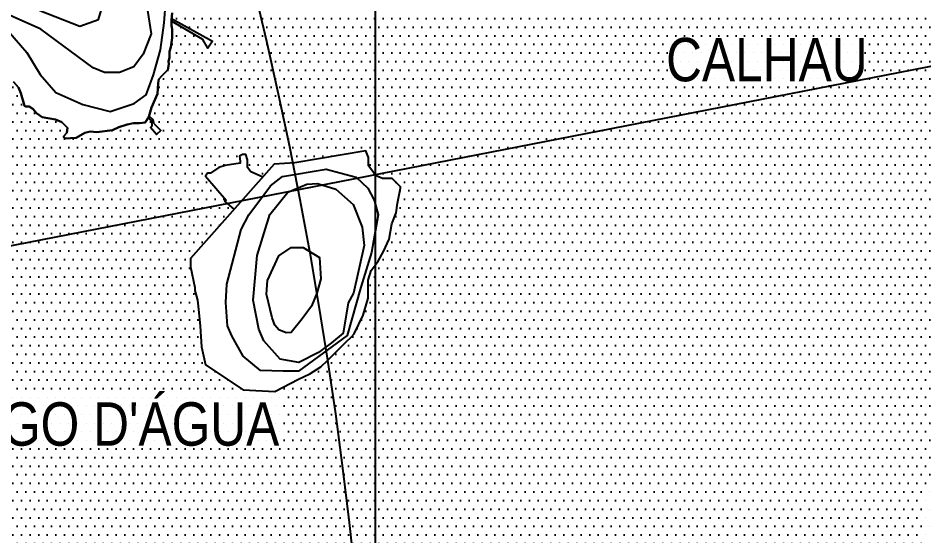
# Model space of a CAD drawing. Header units: millimetres. Extents: x 548366 to 1117317, y 7446967 to 14899125.
# Drawn here: x 558031 to 558866, y 7455860 to 7456337 of the extents above; entities that cross this region are included whole.
import ezdxf

# ---------------------------------------------------------------- set-up
doc = ezdxf.new("R2010")
doc.units = ezdxf.units.MM
doc.header["$MEASUREMENT"] = 0
for name, color, linetype in [('CURVA_INTERMEDIÁRIA', 32, 'Continuous'), ('HACHURA_OCEANO', 131, 'Continuous'), ('MALHA_TM', 8, 'Continuous'), ('OCEANO', 5, 'Continuous'), ('PIER', 7, 'Continuous'), ('PRAIA', 7, 'Continuous'), ('RADIAIS', 222, 'Continuous'), ('RIO_PERMANENTE', 4, 'Continuous'), ('TXT_HIDRO', 8, 'Continuous')]:
    doc.layers.add(name, color=color, linetype=linetype)
doc.styles.add('TXT_PRAIA', font='ARIALN.TTF', dxfattribs={"height": 30})
pattern_1 = [(0, (0, 0), (3.96875, 7.9375), [0, -7.9375])]

msp = doc.modelspace()

# ---------------------------------------------------------------- hatches: boundary and pattern name
at = {"layer": 'HACHURA_OCEANO', "ltscale": 2.5}
h = msp.add_hatch(dxfattribs=at)
h.set_pattern_fill('DOTS', color=256, scale=5, style=0)
h.set_pattern_definition(pattern_1)
h.paths.add_polyline_path([(558863.5, 7455916), (558867.47, 7455908.06), (558875.41, 7455908.06), (559363.56, 7455900.12), (559363.56, 7456424), (558875.41, 7456416.06), (558867.47, 7456416.06), (558863.5, 7456408.12)])
h.paths.add_polyline_path([(559107.31, 7456141.35), (559109.59, 7456151.96), (559114.9, 7456158.77), (559120.96, 7456164.08), (559130.82, 7456172.41), (559133.86, 7456176.19), (559139.16, 7456178.47), (559142.96, 7456172.41), (559142.96, 7456167.1), (559140.68, 7456154.99), (559133.86, 7456144.38), (559126.27, 7456132.27), (559115.66, 7456129.99), (559109.59, 7456130.75), (559107.31, 7456133.02)], flags=16)
h.paths.add_polyline_path([(559210.45, 7456047.44), (559213.48, 7456051.23), (559218.03, 7456054.26), (559221.82, 7456053.5), (559225.61, 7456052.74), (559227.13, 7456050.47), (559226.37, 7456040.62), (559228.65, 7456035.32), (559223.34, 7456033.05), (559212.72, 7456036.08), (559207.41, 7456039.87), (559209.69, 7456044.41)], flags=16)
h.paths.add_polyline_path([(559226.43, 7455988.1), (559230.98, 7455992.65), (559236.29, 7455995.68), (559243.87, 7455997.19), (559249.18, 7455996.44), (559255.24, 7455994.16), (559258.28, 7455990.38), (559260.55, 7455986.59), (559255.24, 7455982.05), (559249.18, 7455981.29), (559244.63, 7455981.29), (559240.84, 7455978.26), (559233.25, 7455972.2), (559227.19, 7455969.17), (559225.67, 7455972.2), (559222.64, 7455975.23), (559226.43, 7455980.53)], flags=16)
at = {"layer": 'HACHURA_OCEANO', "ltscale": 4}
h = msp.add_hatch(dxfattribs=at)
h.set_pattern_fill('DOTS', color=256, scale=5, style=0)
h.set_pattern_definition(pattern_1)
h.paths.add_polyline_path([(558189.93, 7456107.57), (558189.94, 7456115.19), (558230.03, 7456160.63), (558221.04, 7456168.56), (558222.85, 7456169.17), (558203.74, 7456191.14), (558205.48, 7456194.04), (558208.37, 7456194.04), (558215.9, 7456199.24), (558221.69, 7456200.98), (558235.59, 7456203.29), (558235.59, 7456205.03), (558235.01, 7456209.65), (558237.91, 7456211.39), (558240.8, 7456211.39), (558242.54, 7456206.18), (558242.54, 7456199.24), (558245.44, 7456195.19), (558255.86, 7456190.57), (558256.6, 7456190.75), (558266.95, 7456202.48), (558286.16, 7456203.65), (558351.47, 7456214.75), (558354.02, 7456208.38), (558354.01, 7456204.57), (558354, 7456200.75), (558357.83, 7456195.65), (558360.38, 7456191.82), (558365, 7456189.96), (558365, 7456415), (558198.79, 7456415), (558196.66, 7456409.68), (558175.22, 7456369.75), (558173.49, 7456363.97), (558174.07, 7456344.87), (558172.91, 7456341.98), (558172.46, 7456336.68), (558210.03, 7456315.65), (558205.97, 7456309.43), (558201.34, 7456317.24), (558172.33, 7456334.13), (558172.33, 7456329.83), (558172.91, 7456326.94), (558172.91, 7456318.84), (558171.75, 7456310.16), (558170.59, 7456306.11), (558170.59, 7456300.32), (558169.43, 7456297.43), (558170.01, 7456294.54), (558168.85, 7456289.33), (558163.64, 7456284.12), (558160.74, 7456280.65), (558160.16, 7456277.18), (558159.58, 7456267.34), (558153.79, 7456254.61), (558151.63, 7456246.51), (558155.59, 7456243.34), (558156.24, 7456239.65), (558162.62, 7456233.47), (558158.64, 7456229.59), (558152.91, 7456236.24), (558154.48, 7456237.85), (558154.3, 7456242.33), (558150.94, 7456245.13), (558148, 7456240.73), (558142.98, 7456240.02), (558137.19, 7456240.02), (558131.39, 7456238.87), (558123.86, 7456236.55), (558118.07, 7456233.66), (558103.58, 7456231.92), (558097.21, 7456232.5), (558092.58, 7456231.35), (558084.47, 7456226.72), (558074.04, 7456226.14), (558072.88, 7456227.87), (558075.78, 7456231.35), (558076.36, 7456235.97), (558071.14, 7456241.18), (558065.35, 7456243.5), (558053.18, 7456245.81), (558047.97, 7456249.28), (558044.49, 7456253.33), (558041.02, 7456255.65), (558038.12, 7456255.65), (558036.96, 7456256.22), (558033.49, 7456267.8), (558031.17, 7456273), (558026.54, 7456278.21), (558023.64, 7456280.53), (558022.48, 7456289.2), (558023.06, 7456295.57), (558017.85, 7456303.09), (558014.95, 7456306.56), (558015.53, 7456317.55), (558016.69, 7456321.61), (558016.11, 7456323.92), (558014.37, 7456325.66), (558006.26, 7456325.08), (557999.89, 7456325.66), (557998.15, 7456328.55), (557995.25, 7456328.55), (557992.94, 7456325.66), (557980.77, 7456321.61), (557975.56, 7456319.87), (557970.34, 7456314.66), (557962.81, 7456313.5), (557956.44, 7456315.82), (557953.54, 7456320.45), (557954.12, 7456322.76), (557955.28, 7456326.23), (557946.59, 7456328.55), (557932.69, 7456338.38), (557926.89, 7456337.81), (557922.26, 7456335.49), (557919.94, 7456333.18), (557915.89, 7456329.13), (557913.57, 7456325.08), (557910.67, 7456325.66), (557908.93, 7456328.55), (557906.04, 7456332.02), (557903.72, 7456333.18), (557902.56, 7456331.44), (557901.98, 7456328.55), (557899.09, 7456325.66), (557890.72, 7456323.48), (557865, 7456316.8), (557865, 7455915), (558365, 7455915), (558365, 7456116.86), (558362.77, 7456113.01), (558356.35, 7456104.15), (558353.77, 7456095.26), (558353.73, 7456078.74), (558349.17, 7456062.98), (558340.85, 7456045.76), (558338.29, 7456043.23), (558333.16, 7456038.18), (558329.31, 7456034.39), (558325.46, 7456030.59), (558316.48, 7456021.74), (558310.06, 7456015.42), (558299.8, 7456009.12), (558289.55, 7456004.09), (558267.76, 7455992.77), (558238.32, 7455994.2), (558203.81, 7456017.26), (558200, 7456033.8), (558198.77, 7456052.87), (558197.51, 7456065.59), (558196.26, 7456077.03), (558193.72, 7456085.94), (558193.72, 7456088.48)])
h = msp.add_hatch(dxfattribs=at)
h.set_pattern_fill('DOTS', color=256, scale=5, style=0)
h.set_pattern_definition(pattern_1)
h.paths.add_polyline_path([(558865, 7456415), (558845.65, 7456415), (558845.07, 7456414.59), (558843.33, 7456414.01), (558843.33, 7456411.69), (558841.59, 7456408.22), (558836.38, 7456408.22), (558832.9, 7456409.96), (558831.01, 7456415), (558365, 7456415), (558365, 7456189.96), (558366.78, 7456189.25), (558374.46, 7456189.21), (558375.74, 7456189.2), (558383.41, 7456181.53), (558383.4, 7456180.26), (558382.11, 7456173.91), (558380.81, 7456166.29), (558379.51, 7456157.4), (558375.65, 7456147.26), (558373.06, 7456133.29), (558367.91, 7456121.88), (558365, 7456116.86), (558365, 7455915), (558865, 7455915)])
at = {"layer": 'HACHURA_OCEANO', "ltscale": 0.5}
h = msp.add_hatch(dxfattribs=at)
h.set_pattern_fill('DOTS', color=256, scale=5, style=0)
h.set_pattern_definition(pattern_1)
h.paths.add_polyline_path([(558365, 7455915), (557865, 7455915), (557865, 7455412.75), (558365, 7455412.75)])
h = msp.add_hatch(dxfattribs=at)
h.set_pattern_fill('DOTS', color=256, scale=5, style=0)
h.set_pattern_definition(pattern_1)
h.paths.add_polyline_path([(558865, 7455915), (558365, 7455915), (558365, 7455412.75), (558865, 7455412.75)])
h = msp.add_hatch(dxfattribs=at)
h.set_pattern_fill('DOTS', color=256, scale=5, style=0)
h.set_pattern_definition(pattern_1)
h.paths.add_polyline_path([(559365, 7455915), (558865, 7455915), (558865, 7455412.75), (559365, 7455412.75)])

# ---------------------------------------------------------------- linework, layer by layer
at = {"layer": 'CURVA_INTERMEDIÁRIA'}
for points, elevation in [([(558051.09, 7456344.14), (558087.98, 7456329.57), (558105.17, 7456335.85), (558110.93, 7456355.57)], 30), ([(558150.25, 7456344.1), (558153.46, 7456322.59), (558146.17, 7456303.77), (558137.58, 7456291.96), (558124.49, 7456286.75), (558110.5, 7456286.84), (558100.2, 7456291.14), (558051.9, 7456326.84), (558000.61, 7456349.64)], 20), ([(558021.58, 7456325.56), (558038.99, 7456305.27), (558051.32, 7456284.99), (558065.83, 7456268.33), (558090.49, 7456257.46), (558115.88, 7456250.94), (558138.01, 7456258.17), (558149.05, 7456266.32), (558155.69, 7456284.57), (558162.33, 7456307.8), (558165.66, 7456332.7), (558167.02, 7456352.34)], 10)]:
    msp.add_lwpolyline(points, dxfattribs=dict(at, elevation=elevation))
at = {"layer": 'CURVA_INTERMEDIÁRIA', "linetype": 'Continuous'}
for points, elevation in [([(558222.53, 7456074.69), (558223.45, 7456091.72), (558236.53, 7456142.07), (558243.8, 7456155.63), (558263.66, 7456182.26), (558274.8, 7456190.97), (558315.01, 7456197.75), (558342.63, 7456190.49), (558353.28, 7456180.32), (558359.1, 7456169.18), (558362.97, 7456155.63), (558356.68, 7456120.77), (558346.99, 7456088.81), (558334.39, 7456044.27), (558289.34, 7456011.35), (558275.29, 7456011.35), (558254.54, 7456012.03), (558238.53, 7456025.36), (558227.86, 7456044.03), (558223.86, 7456053.36), (558222.53, 7456074.69)], 10), ([(558265.11, 7456060.73), (558259.79, 7456082.52), (558260.75, 7456095.11), (558271.41, 7456117.86), (558282.55, 7456125.61), (558293.7, 7456125.61), (558308.72, 7456116.41), (558310.17, 7456096.56), (558306.29, 7456083.49), (558301.45, 7456071.39), (558292.73, 7456059.77), (558282.55, 7456047.18), (558278.19, 7456046.69), (558271.41, 7456049.6), (558267.54, 7456053.96), (558265.11, 7456060.73)], 30)]:
    msp.add_lwpolyline(points, dxfattribs=dict(at, elevation=elevation))
at = {"layer": 'CURVA_INTERMEDIÁRIA', "elevation": 20}
msp.add_lwpolyline([(558296.98, 7456183.86), (558306.97, 7456184.56), (558323.87, 7456179.17), (558339.77, 7456165.06), (558348.28, 7456144.25), (558349.89, 7456127.44), (558340.22, 7456083.41), (558335.23, 7456074.6), (558330.65, 7456046.58), (558319.86, 7456037.49), (558307.75, 7456028.78), (558289.82, 7456019.58), (558272.39, 7456022.54), (558257.58, 7456039.54), (558252.78, 7456050.15), (558247.77, 7456077.06), (558251.44, 7456118.19), (558263.11, 7456156.02), (558279.49, 7456176.54)], close=True, dxfattribs=at)
at = {"layer": 'MALHA_TM'}
msp.add_lwpolyline([(558360, 7460415), (558360, 7450410)], dxfattribs=at)
at = {"layer": 'OCEANO', "ltscale": 2.5}
for points in [[(558026.54, 7456278.21), (558031.17, 7456273), (558033.49, 7456267.8), (558036.96, 7456256.22), (558038.12, 7456255.65), (558041.02, 7456255.65), (558044.49, 7456253.33), (558047.97, 7456249.28), (558053.18, 7456245.81), (558065.35, 7456243.5), (558071.14, 7456241.18), (558076.36, 7456235.97), (558075.78, 7456231.35), (558072.88, 7456227.87), (558074.04, 7456226.14), (558084.47, 7456226.72), (558092.58, 7456231.35), (558097.21, 7456232.5), (558103.58, 7456231.92), (558118.07, 7456233.66), (558123.86, 7456236.55), (558131.39, 7456238.87), (558137.19, 7456240.02), (558142.98, 7456240.02), (558148, 7456240.73), (558151.47, 7456245.93), (558153.79, 7456254.61), (558159.58, 7456267.34), (558160.16, 7456277.18), (558160.74, 7456280.65), (558163.64, 7456284.12), (558168.85, 7456289.33), (558170.01, 7456294.54), (558169.43, 7456297.43), (558170.59, 7456300.32), (558170.59, 7456306.11), (558171.75, 7456310.16), (558172.91, 7456318.84), (558172.91, 7456326.94), (558172.33, 7456329.83), (558172.33, 7456335.04), (558172.91, 7456341.98)], [(558349.17, 7456062.98), (558353.73, 7456078.74), (558353.77, 7456095.26), (558356.35, 7456104.15), (558362.77, 7456113.01), (558367.91, 7456121.88), (558373.06, 7456133.29), (558375.65, 7456147.26), (558379.51, 7456157.4), (558380.81, 7456166.29), (558382.11, 7456173.91), (558383.4, 7456180.26), (558383.41, 7456181.53), (558375.74, 7456189.2), (558374.46, 7456189.21), (558366.78, 7456189.25), (558360.38, 7456191.82), (558357.83, 7456195.65), (558354, 7456200.75), (558354.01, 7456204.57), (558354.02, 7456208.38), (558351.47, 7456214.75), (558286.16, 7456203.65), (558266.95, 7456202.48), (558189.94, 7456115.19), (558189.93, 7456107.57), (558193.72, 7456088.48), (558193.72, 7456085.94), (558196.26, 7456077.03), (558197.51, 7456065.59), (558198.77, 7456052.87), (558200, 7456033.8), (558203.81, 7456017.26), (558238.32, 7455994.2), (558267.76, 7455992.77), (558289.55, 7456004.09), (558299.8, 7456009.12), (558310.06, 7456015.42), (558316.48, 7456021.74), (558325.46, 7456030.59), (558329.31, 7456034.39), (558333.16, 7456038.18), (558338.29, 7456043.23), (558340.85, 7456045.76), (558349.17, 7456062.98)]]:
    msp.add_lwpolyline(points, dxfattribs=at)
at = {"layer": 'PIER'}
for points in [[(558154.48, 7456237.81), (558154.3, 7456242.33), (558150.94, 7456245.13)], [(558156.24, 7456239.65), (558155.59, 7456243.34), (558151.63, 7456246.51)], [(558156.24, 7456239.65), (558162.62, 7456233.47), (558158.64, 7456229.59), (558152.91, 7456236.24), (558154.48, 7456237.85)], [(558256.18, 7456190.65), (558255.86, 7456190.57), (558245.44, 7456195.19), (558242.54, 7456199.24), (558242.54, 7456206.18), (558240.8, 7456211.39), (558237.91, 7456211.39), (558235.01, 7456209.65), (558235.59, 7456205.03), (558235.59, 7456203.29), (558221.69, 7456200.98), (558215.9, 7456199.24), (558208.37, 7456194.04), (558205.48, 7456194.04), (558203.74, 7456191.14), (558222.85, 7456169.17), (558221.04, 7456168.56)], [(558221.04, 7456168.56), (558230.03, 7456160.63)]]:
    msp.add_lwpolyline(points, dxfattribs=at)
at = {"layer": 'PRAIA'}
msp.add_lwpolyline([(558172.46, 7456336.68), (558210.03, 7456315.65), (558205.97, 7456309.43), (558201.34, 7456317.24), (558172.33, 7456334.13)], dxfattribs=at)
at = {"layer": 'RADIAIS', "linetype": 'Continuous', "ltscale": 2.5}
msp.add_lwpolyline([(559269.37, 7456370.1), (549458.09, 7454455.41)], dxfattribs=at)
for radius in [4998.2, 3998.56]:
    msp.add_circle((554363.71, 7455412.75), radius, dxfattribs=at)
for p in [(558778.8, 7456274.37), (558288.24, 7456178.63)]:
    msp.add_point(p, dxfattribs=at)
at = {"layer": 'RIO_PERMANENTE'}
msp.add_lwpolyline([(558172.91, 7456341.98), (558172.33, 7456335.04), (558172.33, 7456329.83), (558172.91, 7456326.94), (558172.91, 7456318.84), (558171.75, 7456310.16), (558170.59, 7456306.11), (558170.59, 7456300.32), (558169.43, 7456297.43), (558170.01, 7456294.54), (558168.85, 7456289.33), (558163.64, 7456284.12), (558160.74, 7456280.65), (558160.16, 7456277.18), (558159.58, 7456267.34), (558153.79, 7456254.61), (558151.47, 7456245.93), (558148, 7456240.73), (558142.98, 7456240.02), (558137.19, 7456240.02), (558131.39, 7456238.87), (558123.86, 7456236.55), (558118.07, 7456233.66), (558103.58, 7456231.92), (558097.21, 7456232.5), (558092.58, 7456231.35), (558084.47, 7456226.72), (558074.04, 7456226.14), (558072.88, 7456227.87), (558075.78, 7456231.35), (558076.36, 7456235.97), (558071.14, 7456241.18), (558065.35, 7456243.5), (558053.18, 7456245.81), (558047.97, 7456249.28), (558044.49, 7456253.33), (558041.02, 7456255.65), (558038.12, 7456255.65), (558036.96, 7456256.22), (558033.49, 7456267.8), (558031.17, 7456273), (558026.54, 7456278.21)], dxfattribs=at)

# ---------------------------------------------------------------- texts
at = {"layer": 'TXT_HIDRO', "style": 'TXT_PRAIA'}
for s, p in [('CALHAU', (558628.39, 7456278.78)), ("I. DO PINGO D'ÁGUA", (557819.95, 7455942.73))]:
    msp.add_text(s, height=40, dxfattribs=at).set_placement(p)

doc.saveas('drawing.dxf')
